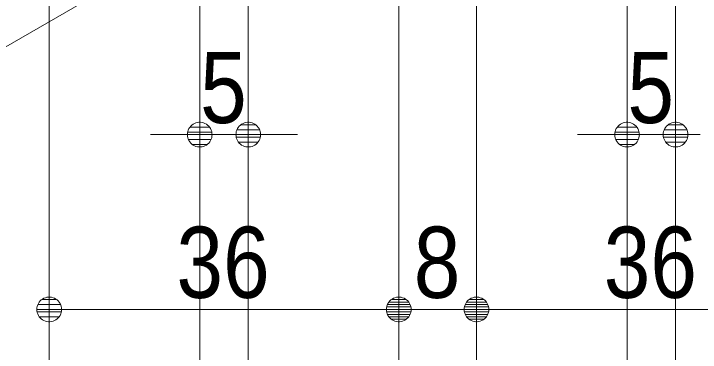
# Model space of a CAD drawing. Units: millimetres, scale not verified. Extents: x -6062 to 6062, y -3045 to 3045.
# Drawn here: x 872.4 to 1225.9, y 448.2 to 622.5 of the extents above; entities that cross this region are included whole.
import ezdxf
from ezdxf.enums import TextEntityAlignment as Align

# ---------------------------------------------------------------- set-up
doc = ezdxf.new("R2010")
doc.units = ezdxf.units.MM
doc.header["$LTSCALE"] = 20
for name, color, linetype, lineweight in [('0-0_2寸法-1', 7, 'Continuous', 9), ('0-1_0', 7, 'Continuous', 9), ('0-2_2寸法-3', 7, 'Continuous', 9), ('0-3_3一般', 7, 'Continuous', 9)]:
    doc.layers.add(name, color=color, linetype=linetype, lineweight=lineweight)
doc.styles.add('ＭＳ Ｐゴシック', font='')
doc.styles.get('ＭＳ Ｐゴシック').set_extended_font_data('MS PGothic')

# ---------------------------------------------------------------- blocks, each defined once
blk = doc.blocks.new('グループ-13')
at = {"layer": '0-3_3一般'}
blk.add_line((57963.7, -37700), (57963.7, 16304.9), dxfattribs=at)
blk.add_lwpolyline([(60013.7, -35100), (60013.7, 13704.9), (59513.7, 13704.9), (59513.7, -35100)], close=True, dxfattribs=at)
blk = doc.blocks.new('グループ-77')
at = {"layer": '0-3_3一般'}
for p, q in [((55113.7, 13704.9), (55113.7, -35100)), ((55613.7, -35100), (55613.7, 13704.9))]:
    blk.add_line(p, q, dxfattribs=at)
blk.add_lwpolyline([(57163.7, 16304.9), (57163.7, -37700), (53563.7, -37700), (53563.7, 16304.9)], close=True, dxfattribs=at)
blk = doc.blocks.new('グループ-94')
at = {"layer": '0-3_3一般'}
for name in ['グループ-77', 'グループ-13']:
    blk.add_blockref(name, (0, 0), dxfattribs=at)
blk = doc.blocks.new('グループ-95')
at = {"layer": '0-3_3一般'}
blk.add_blockref('グループ-94', (0, 0), dxfattribs=at)
blk = doc.blocks.new('_Dot')
at = {"layer": '0-1_0'}
for p, q in [((7.99, 6), (-7.99, 6)), ((-10, 0), (-20, 0)), ((9.78, 2), (-9.78, 2)), ((9.16, -3.98), (-9.16, -3.98)), ((6, -7.98), (-6, -7.98))]:
    blk.add_line(p, q, dxfattribs=at)
for points in [[(10, 0), (9.92, 1.25), (9.69, 2.49), (9.3, 3.68), (8.76, 4.82), (8.09, 5.88), (7.29, 6.85), (6.37, 7.71), (5.36, 8.44), (4.26, 9.05), (3.09, 9.51), (1.87, 9.82), (0.63, 9.98), (-0.63, 9.98), (-1.87, 9.82), (-3.09, 9.51), (-4.26, 9.05), (-5.36, 8.44), (-6.37, 7.71), (-7.29, 6.85), (-8.09, 5.88), (-8.76, 4.82), (-9.3, 3.68), (-9.69, 2.49), (-9.92, 1.25), (-10, 0), (0, 0)], [(-10, 0), (-9.92, -1.25), (-9.69, -2.49), (-9.3, -3.68), (-8.76, -4.82), (-8.09, -5.88), (-7.29, -6.85), (-6.37, -7.71), (-5.36, -8.44), (-4.26, -9.05), (-3.09, -9.51), (-1.87, -9.82), (-0.63, -9.98), (0.63, -9.98), (1.87, -9.82), (3.09, -9.51), (4.26, -9.05), (5.36, -8.44), (6.37, -7.71), (7.29, -6.85), (8.09, -5.88), (8.76, -4.82), (9.3, -3.68), (9.69, -2.49), (9.92, -1.25), (10, 0), (0, 0)]]:
    blk.add_lwpolyline(points, close=True, dxfattribs=at)

msp = doc.modelspace()

# ---------------------------------------------------------------- linework, layer by layer
at = {"layer": '0-0_2寸法-1'}
for p, q in [((968.18, 580.25), (968.38, 580.25)), ((993.18, 580.25), (993.38, 580.25)), ((1188.18, 580.25), (1188.38, 580.25)), ((1213.18, 580.25), (1213.38, 580.25)), ((955.47, 560.25), (942.76, 560.25)), ((993.18, 560.25), (968.18, 560.25)), ((1005.9, 560.25), (1018.61, 560.25)), ((1175.47, 560.25), (1162.76, 560.25)), ((1213.18, 560.25), (1188.18, 560.25)), ((890.68, 490.25), (890.88, 490.25)), ((1070.68, 474.06), (1070.68, 490.25)), ((1070.68, 490.25), (1070.88, 490.25)), ((1110.68, 490.25), (1110.88, 490.25)), ((1110.68, 490.25), (1110.88, 490.25)), ((1057.97, 470.25), (903.4, 470.25)), ((1083.4, 470.25), (1097.97, 470.25)), ((1277.97, 470.25), (1123.4, 470.25))]:
    msp.add_line(p, q, dxfattribs=at)
at = {"layer": '0-2_2寸法-3'}
msp.add_lwpolyline([(928.43, 640.25), (715.68, 517.41), (488.8, 517.41)], dxfattribs=at)

# ---------------------------------------------------------------- block references
at = {"layer": '0-0_2寸法-1', "xscale": 0.6356201, "yscale": 0.6356201}
for p in [(968.18, 560.25), (1188.18, 560.25), (1070.68, 470.25), (1110.68, 470.25)]:
    msp.add_blockref('_Dot', p, dxfattribs=at)
at = {"layer": '0-0_2寸法-1', "xscale": 0.6356201, "yscale": 0.6356201, "rotation": 180}
for p in [(993.18, 560.25), (1213.18, 560.25), (890.68, 470.25), (1070.68, 470.25), (1110.68, 470.25)]:
    msp.add_blockref('_Dot', p, dxfattribs=at)
at = {"layer": '0-3_3一般', "xscale": 0.05, "yscale": 0.05}
msp.add_blockref('グループ-95', (-1787.5, 0), dxfattribs=at)

# ---------------------------------------------------------------- texts
at = {"layer": '0-0_2寸法-1', "style": 'ＭＳ Ｐゴシック', "width": 0.9}
for s, p in [('5', (968.39, 555.19)), ('5', (1188.39, 555.19)), ('36', (956.19, 465.19)), ('8', (1078.39, 465.19)), ('36', (1176.19, 465.19))]:
    msp.add_text(s, height=36.66, dxfattribs=at).set_placement(p, align=Align.BOTTOM_LEFT)

doc.saveas('drawing.dxf')
